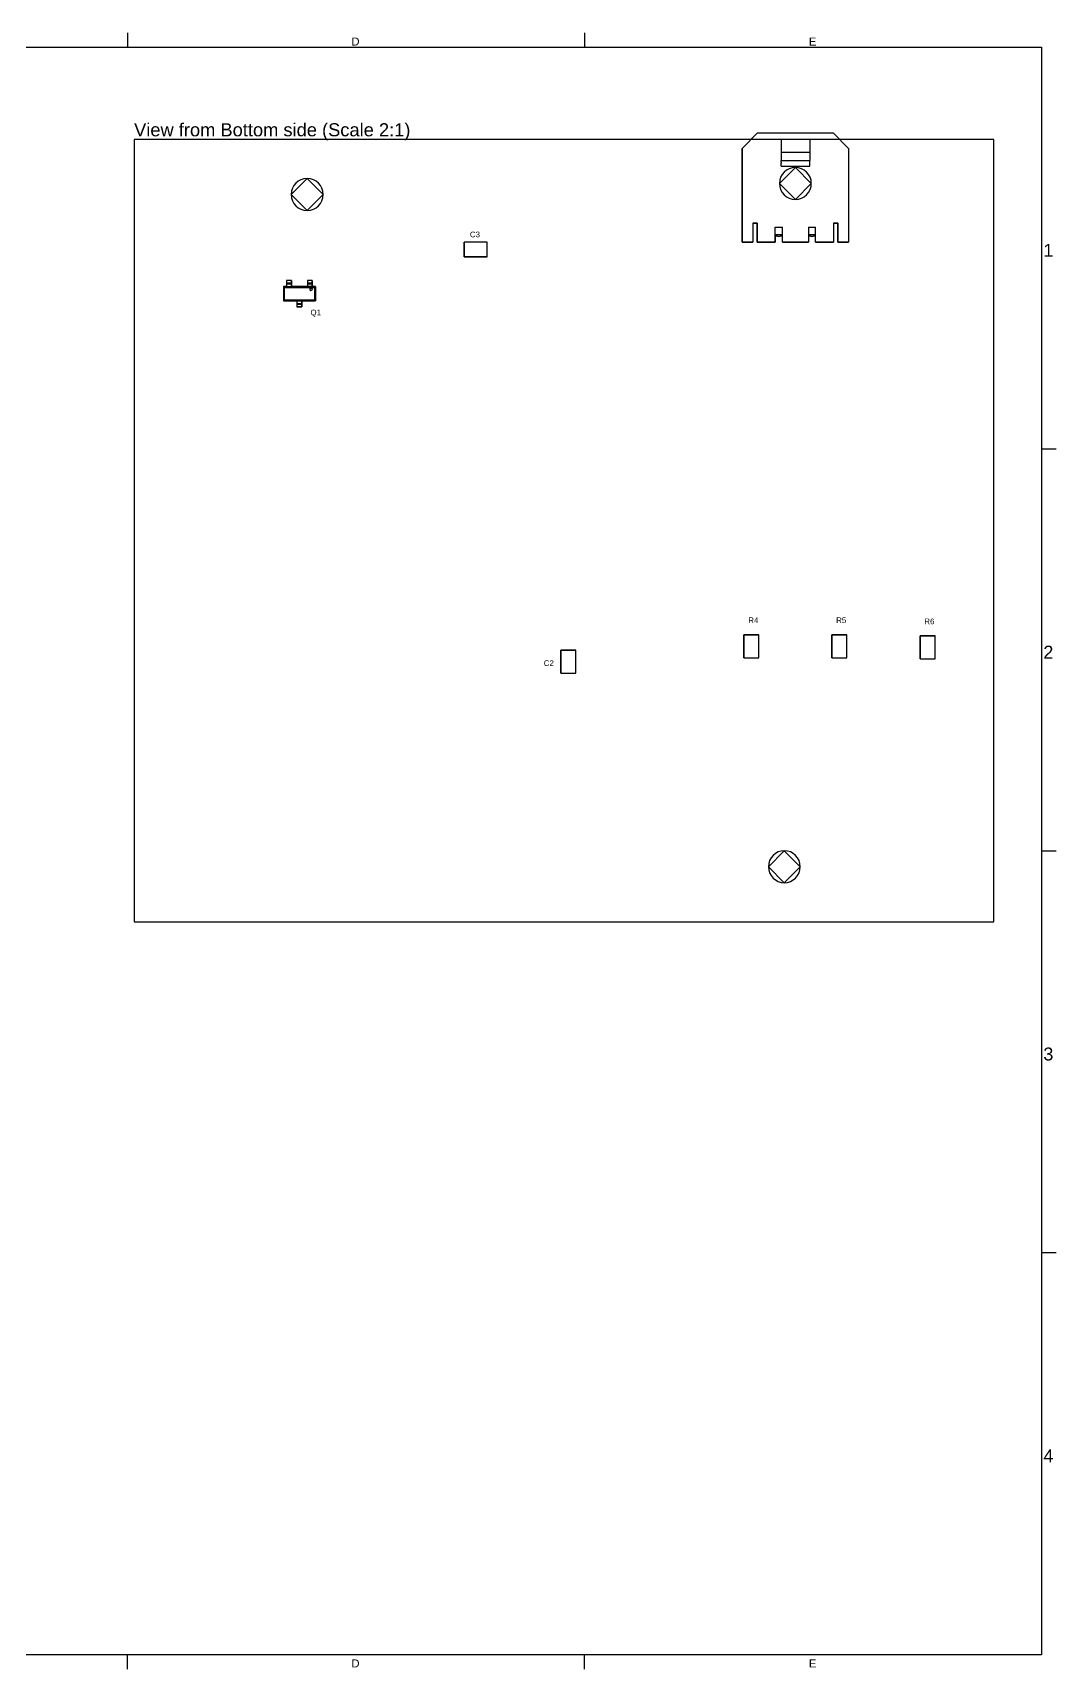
# Model space of a CAD drawing. Header units: inches. Extents: x 0 to 420, y -297 to 0.
# Drawn here: x 234.3 to 420, y -297 to 0 of the extents above; entities that cross this region are included whole.
import ezdxf

# ---------------------------------------------------------------- set-up
doc = ezdxf.new("R2010")
doc.units = ezdxf.units.IN
doc.header["$MEASUREMENT"] = 0
doc.styles.add('Arial0', font='arial.ttf', dxfattribs={"height": 2.265495})

msp = doc.modelspace()

# ---------------------------------------------------------------- linework, layer by layer
at = {"color": 18, "true_color": 0x000000}
for p, q in [((251.47, 0), (251.47, -2.65)), ((334.41, 0), (334.41, -2.65)), ((2.65, -2.65), (417.35, -2.65)), ((417.35, -2.65), (417.35, -294.35)), ((408.65, -19.35), (252.65, -19.35)), ((252.65, -19.35), (252.65, -161.35)), ((363, -20.99), (365.8, -18.19)), ((363, -20.99), (365.8, -18.19)), ((365.8, -18.19), (379.5, -18.19)), ((365.8, -18.19), (379.5, -18.19)), ((370.05, -19.29), (375.25, -19.29)), ((370.05, -19.29), (370.05, -21.69)), ((375.25, -19.29), (375.25, -21.69)), ((379.5, -18.19), (382.3, -20.99)), ((379.5, -18.19), (382.3, -20.99)), ((408.65, -161.35), (408.65, -19.35)), ((363, -37.99), (363, -20.99)), ((363, -20.99), (363, -37.99)), ((370.05, -21.69), (375.25, -21.69)), ((370.05, -21.69), (370.05, -23.19)), ((370.05, -23.19), (375.25, -23.19)), ((370.05, -23.23), (370.05, -23.19)), ((370.05, -23.33), (370.05, -23.23)), ((370.05, -23.49), (370.05, -23.33)), ((370.05, -23.49), (370.05, -23.69)), ((370.05, -23.94), (370.05, -23.69)), ((375.25, -21.69), (375.25, -23.19)), ((375.25, -23.23), (375.25, -23.19)), ((375.25, -23.33), (375.25, -23.23)), ((375.25, -23.49), (375.25, -23.33)), ((375.25, -23.69), (375.25, -23.49)), ((375.25, -23.94), (375.25, -23.69)), ((382.3, -20.99), (382.3, -37.99)), ((382.3, -20.99), (382.3, -37.99)), ((281.15, -29.35), (284.05, -26.45)), ((284.05, -26.45), (286.95, -29.35)), ((369.75, -27.35), (372.65, -24.45)), ((370.05, -24.19), (370.05, -23.94)), ((370.05, -24.19), (375.25, -24.19)), ((372.65, -24.45), (375.55, -27.35)), ((375.25, -24.19), (375.25, -23.94)), ((284.05, -32.25), (281.15, -29.35)), ((286.95, -29.35), (284.05, -32.25)), ((372.65, -30.25), (369.75, -27.35)), ((375.55, -27.35), (372.65, -30.25)), ((365.72, -34.59), (364.92, -34.59)), ((364.92, -34.59), (364.92, -37.99)), ((364.92, -34.59), (365.72, -34.59)), ((364.92, -34.59), (364.92, -37.99)), ((365.72, -37.99), (365.72, -34.59)), ((365.72, -34.59), (365.72, -37.99)), ((369.01, -35.29), (370.29, -35.29)), ((369.01, -37.99), (369.01, -35.29)), ((370.29, -37.99), (370.29, -35.29)), ((375.01, -35.29), (376.29, -35.29)), ((375.01, -35.29), (375.01, -37.99)), ((376.29, -37.99), (376.29, -35.29)), ((380.38, -34.59), (379.58, -34.59)), ((379.58, -34.59), (379.58, -37.99)), ((379.58, -34.59), (379.58, -37.99)), ((379.58, -34.59), (380.38, -34.59)), ((380.38, -37.99), (380.38, -34.59)), ((380.38, -34.59), (380.38, -37.99)), ((316.75, -38), (312.55, -38)), ((312.55, -38), (312.55, -40.7)), ((316.75, -38), (312.55, -38)), ((312.55, -40.7), (312.55, -38)), ((316.75, -40.7), (316.75, -38)), ((316.75, -40.7), (316.75, -38)), ((364.92, -37.99), (363, -37.99)), ((363, -37.99), (364.92, -37.99)), ((369.01, -37.99), (365.72, -37.99)), ((365.72, -37.99), (369.01, -37.99)), ((369.01, -36.63), (370.29, -36.63)), ((369.14, -36.88), (369.01, -36.75)), ((369.01, -36.75), (369.01, -37.99)), ((369.01, -36.75), (369.14, -36.88)), ((369.65, -37.01), (369.14, -36.88)), ((369.14, -36.88), (369.65, -37.01)), ((370.16, -36.88), (369.65, -37.01)), ((369.65, -37.01), (370.16, -36.88)), ((370.29, -36.75), (370.16, -36.88)), ((370.16, -36.88), (370.29, -36.75)), ((370.29, -37.99), (370.29, -36.75)), ((375.01, -37.99), (370.29, -37.99)), ((370.29, -37.99), (375.01, -37.99)), ((375.01, -36.63), (376.29, -36.63)), ((375.14, -36.88), (375.01, -36.75)), ((375.01, -36.75), (375.01, -37.99)), ((375.01, -36.75), (375.14, -36.88)), ((375.65, -37.01), (375.14, -36.88)), ((375.14, -36.88), (375.65, -37.01)), ((376.16, -36.88), (375.65, -37.01)), ((375.65, -37.01), (376.16, -36.88)), ((376.29, -36.75), (376.16, -36.88)), ((376.16, -36.88), (376.29, -36.75)), ((376.29, -37.99), (376.29, -36.75)), ((379.58, -37.99), (376.29, -37.99)), ((376.29, -37.99), (379.58, -37.99)), ((382.3, -37.99), (380.38, -37.99)), ((380.38, -37.99), (382.3, -37.99)), ((312.55, -40.7), (316.75, -40.7)), ((316.75, -40.7), (312.55, -40.7)), ((280.31, -46.05), (279.75, -46.05)), ((279.75, -46.05), (279.75, -48.65)), ((279.75, -46.05), (279.9, -46.21)), ((279.75, -46.05), (285.55, -46.05)), ((279.75, -46.05), (279.75, -48.65)), ((279.9, -46.21), (279.9, -48.5)), ((279.9, -46.21), (285.39, -46.21)), ((281.19, -44.95), (280.31, -44.95)), ((280.31, -44.95), (280.31, -46.05)), ((280.31, -44.95), (280.31, -45.37)), ((281.19, -44.95), (280.31, -44.95)), ((280.31, -45.37), (280.31, -45.43)), ((280.31, -45.37), (281.19, -45.37)), ((280.31, -45.43), (280.31, -45.48)), ((280.31, -45.48), (280.31, -45.52)), ((280.31, -45.52), (280.31, -45.55)), ((280.31, -45.55), (280.31, -45.55)), ((280.31, -45.55), (280.31, -45.57)), ((280.31, -45.55), (281.19, -45.55)), ((280.31, -45.57), (280.31, -45.62)), ((280.31, -45.62), (280.31, -45.69)), ((280.31, -45.69), (280.31, -45.79)), ((280.31, -45.79), (280.31, -45.91)), ((280.31, -45.91), (280.31, -46.03)), ((280.31, -46.03), (280.31, -46.05)), ((280.31, -46.03), (281.19, -46.03)), ((280.31, -46.05), (281.19, -46.05)), ((281.19, -46.05), (281.19, -44.95)), ((281.19, -44.95), (281.19, -45.37)), ((281.19, -45.37), (281.19, -45.43)), ((281.19, -45.43), (281.19, -45.48)), ((281.19, -45.48), (281.19, -45.52)), ((281.19, -45.52), (281.19, -45.55)), ((281.19, -45.55), (281.19, -45.55)), ((281.19, -45.55), (281.19, -45.57)), ((281.19, -45.57), (281.19, -45.62)), ((281.19, -45.62), (281.19, -45.69)), ((281.19, -45.69), (281.19, -45.79)), ((281.19, -45.79), (281.19, -45.91)), ((281.19, -45.91), (281.19, -46.03)), ((281.19, -46.03), (281.19, -46.05)), ((284.11, -46.05), (281.19, -46.05)), ((284.99, -44.95), (284.11, -44.95)), ((284.11, -44.95), (284.11, -46.05)), ((284.11, -44.95), (284.11, -45.37)), ((284.99, -44.95), (284.11, -44.95)), ((284.11, -45.37), (284.11, -45.43)), ((284.11, -45.37), (284.99, -45.37)), ((284.11, -45.43), (284.11, -45.48)), ((284.11, -45.48), (284.11, -45.52)), ((284.11, -45.52), (284.11, -45.55)), ((284.11, -45.55), (284.11, -45.55)), ((284.11, -45.55), (284.11, -45.57)), ((284.11, -45.55), (284.99, -45.55)), ((284.11, -45.57), (284.11, -45.62)), ((284.11, -45.62), (284.11, -45.69)), ((284.11, -45.69), (284.11, -45.79)), ((284.11, -45.79), (284.11, -45.91)), ((284.11, -45.91), (284.11, -46.03)), ((284.11, -46.03), (284.11, -46.05)), ((284.99, -46.03), (284.11, -46.03)), ((284.99, -46.05), (284.11, -46.05)), ((284.57, -46.45), (284.55, -46.5)), ((284.57, -46.45), (284.55, -46.5)), ((284.55, -46.5), (284.55, -46.55)), ((284.55, -46.5), (284.55, -46.55)), ((284.55, -46.55), (284.55, -46.61)), ((284.55, -46.55), (284.55, -46.61)), ((284.55, -46.61), (284.57, -46.65)), ((284.55, -46.61), (284.57, -46.65)), ((284.6, -46.41), (284.57, -46.45)), ((284.6, -46.41), (284.57, -46.45)), ((284.57, -46.65), (284.6, -46.7)), ((284.57, -46.65), (284.6, -46.7)), ((284.65, -46.38), (284.6, -46.41)), ((284.65, -46.38), (284.6, -46.41)), ((284.6, -46.7), (284.65, -46.73)), ((284.6, -46.7), (284.65, -46.73)), ((284.69, -46.36), (284.65, -46.38)), ((284.69, -46.36), (284.65, -46.38)), ((284.65, -46.73), (284.69, -46.75)), ((284.65, -46.73), (284.69, -46.75)), ((284.75, -46.35), (284.69, -46.36)), ((284.75, -46.35), (284.69, -46.36)), ((284.69, -46.75), (284.75, -46.75)), ((284.69, -46.75), (284.75, -46.75)), ((284.75, -46.35), (284.8, -46.36)), ((284.75, -46.35), (284.8, -46.36)), ((284.8, -46.75), (284.75, -46.75)), ((284.8, -46.75), (284.75, -46.75)), ((284.8, -46.36), (284.85, -46.38)), ((284.8, -46.36), (284.85, -46.38)), ((284.85, -46.73), (284.8, -46.75)), ((284.85, -46.73), (284.8, -46.75)), ((284.85, -46.38), (284.89, -46.41)), ((284.85, -46.38), (284.89, -46.41)), ((284.89, -46.7), (284.85, -46.73)), ((284.89, -46.7), (284.85, -46.73)), ((284.89, -46.41), (284.92, -46.45)), ((284.89, -46.41), (284.92, -46.45)), ((284.92, -46.65), (284.89, -46.7)), ((284.92, -46.65), (284.89, -46.7)), ((284.92, -46.45), (284.94, -46.5)), ((284.92, -46.45), (284.94, -46.5)), ((284.94, -46.61), (284.92, -46.65)), ((284.94, -46.61), (284.92, -46.65)), ((284.94, -46.5), (284.95, -46.55)), ((284.94, -46.5), (284.95, -46.55)), ((284.95, -46.55), (284.94, -46.61)), ((284.95, -46.55), (284.94, -46.61)), ((284.99, -46.05), (284.99, -44.95)), ((284.99, -44.95), (284.99, -45.37)), ((284.99, -45.37), (284.99, -45.43)), ((284.99, -45.43), (284.99, -45.48)), ((284.99, -45.48), (284.99, -45.52)), ((284.99, -45.52), (284.99, -45.55)), ((284.99, -45.55), (284.99, -45.55)), ((284.99, -45.55), (284.99, -45.57)), ((284.99, -45.57), (284.99, -45.62)), ((284.99, -45.62), (284.99, -45.69)), ((284.99, -45.69), (284.99, -45.79)), ((284.99, -45.79), (284.99, -45.91)), ((284.99, -45.91), (284.99, -46.03)), ((284.99, -46.03), (284.99, -46.05)), ((285.55, -46.05), (284.99, -46.05)), ((285.55, -46.05), (285.39, -46.21)), ((285.39, -46.21), (285.39, -48.5)), ((285.55, -48.65), (285.55, -46.05)), ((285.55, -46.05), (285.55, -48.65)), ((279.9, -48.5), (279.75, -48.65)), ((279.75, -48.65), (282.21, -48.65)), ((279.75, -48.65), (285.55, -48.65)), ((279.9, -48.5), (285.39, -48.5)), ((282.21, -48.65), (282.21, -49.75)), ((282.21, -48.65), (282.21, -48.67)), ((282.21, -48.65), (283.09, -48.65)), ((282.21, -48.67), (282.21, -48.8)), ((282.21, -48.67), (283.09, -48.67)), ((282.21, -48.8), (282.21, -48.91)), ((282.21, -48.91), (282.21, -49.01)), ((282.21, -49.01), (282.21, -49.09)), ((282.21, -49.09), (282.21, -49.14)), ((282.21, -49.14), (282.21, -49.15)), ((282.21, -49.15), (282.21, -49.16)), ((282.21, -49.15), (283.09, -49.15)), ((282.21, -49.16), (282.21, -49.19)), ((282.21, -49.19), (282.21, -49.23)), ((282.21, -49.23), (282.21, -49.28)), ((282.21, -49.28), (282.21, -49.34)), ((282.21, -49.34), (282.21, -49.75)), ((283.09, -49.34), (282.21, -49.34)), ((282.21, -49.75), (283.09, -49.75)), ((283.09, -49.75), (282.21, -49.75)), ((283.09, -49.75), (283.09, -48.65)), ((283.09, -48.65), (285.55, -48.65)), ((283.09, -48.65), (283.09, -48.67)), ((283.09, -48.67), (283.09, -48.8)), ((283.09, -48.8), (283.09, -48.91)), ((283.09, -48.91), (283.09, -49.01)), ((283.09, -49.01), (283.09, -49.09)), ((283.09, -49.09), (283.09, -49.14)), ((283.09, -49.14), (283.09, -49.15)), ((283.09, -49.15), (283.09, -49.16)), ((283.09, -49.16), (283.09, -49.19)), ((283.09, -49.19), (283.09, -49.23)), ((283.09, -49.23), (283.09, -49.28)), ((283.09, -49.28), (283.09, -49.34)), ((283.09, -49.34), (283.09, -49.75)), ((285.39, -48.5), (285.55, -48.65)), ((420, -75.57), (417.35, -75.57)), ((366, -109.25), (363.3, -109.25)), ((363.3, -109.25), (363.3, -113.45)), ((363.3, -109.25), (366, -109.25)), ((363.3, -113.45), (363.3, -109.25)), ((366, -113.45), (366, -109.25)), ((366, -113.45), (366, -109.25)), ((382, -109.25), (379.3, -109.25)), ((379.3, -109.25), (379.3, -113.45)), ((379.3, -109.25), (382, -109.25)), ((379.3, -113.45), (379.3, -109.25)), ((382, -113.45), (382, -109.25)), ((382, -113.45), (382, -109.25)), ((398, -109.45), (395.3, -109.45)), ((395.3, -109.45), (395.3, -113.65)), ((395.3, -109.45), (398, -109.45)), ((395.3, -113.65), (395.3, -109.45)), ((398, -113.65), (398, -109.45)), ((398, -113.65), (398, -109.45)), ((332.8, -112.05), (330.1, -112.05)), ((330.1, -112.05), (330.1, -116.25)), ((330.1, -112.05), (332.8, -112.05)), ((330.1, -116.25), (330.1, -112.05)), ((332.8, -116.25), (332.8, -112.05)), ((332.8, -116.25), (332.8, -112.05)), ((363.3, -113.45), (366, -113.45)), ((363.3, -113.45), (366, -113.45)), ((379.3, -113.45), (382, -113.45)), ((379.3, -113.45), (382, -113.45)), ((395.3, -113.65), (398, -113.65)), ((395.3, -113.65), (398, -113.65)), ((330.1, -116.25), (332.8, -116.25)), ((330.1, -116.25), (332.8, -116.25)), ((367.75, -151.35), (370.65, -148.45)), ((370.65, -148.45), (373.55, -151.35)), ((370.65, -154.25), (367.75, -151.35)), ((373.55, -151.35), (370.65, -154.25)), ((420, -148.5), (417.35, -148.5)), ((252.65, -161.35), (408.65, -161.35)), ((420, -221.43), (417.35, -221.43)), ((417.35, -294.35), (2.65, -294.35)), ((251.47, -297), (251.47, -294.35)), ((334.41, -297), (334.41, -294.35))]:
    msp.add_line(p, q, dxfattribs=at)
at = {"color": 7, "true_color": 0xffffff}
for p, q in [((363, -20.99), (365.8, -18.19)), ((363, -20.99), (365.8, -18.19)), ((365.8, -18.19), (379.5, -18.19)), ((365.8, -18.19), (379.5, -18.19)), ((370.05, -19.29), (375.25, -19.29)), ((370.05, -19.29), (370.05, -21.69)), ((375.25, -19.29), (375.25, -21.69)), ((379.5, -18.19), (382.3, -20.99)), ((379.5, -18.19), (382.3, -20.99)), ((363, -37.99), (363, -20.99)), ((363, -20.99), (363, -37.99)), ((370.05, -21.69), (375.25, -21.69)), ((370.05, -21.69), (370.05, -23.19)), ((370.05, -23.19), (375.25, -23.19)), ((370.05, -23.23), (370.05, -23.19)), ((370.05, -23.33), (370.05, -23.23)), ((370.05, -23.49), (370.05, -23.33)), ((370.05, -23.49), (370.05, -23.69)), ((370.05, -23.94), (370.05, -23.69)), ((375.25, -21.69), (375.25, -23.19)), ((375.25, -23.23), (375.25, -23.19)), ((375.25, -23.33), (375.25, -23.23)), ((375.25, -23.49), (375.25, -23.33)), ((375.25, -23.69), (375.25, -23.49)), ((375.25, -23.94), (375.25, -23.69)), ((382.3, -20.99), (382.3, -37.99)), ((382.3, -20.99), (382.3, -37.99)), ((370.05, -24.19), (370.05, -23.94)), ((370.05, -24.19), (375.25, -24.19)), ((375.25, -24.19), (375.25, -23.94)), ((365.72, -34.59), (364.92, -34.59)), ((364.92, -34.59), (364.92, -37.99)), ((364.92, -34.59), (365.72, -34.59)), ((364.92, -34.59), (364.92, -37.99)), ((365.72, -37.99), (365.72, -34.59)), ((365.72, -34.59), (365.72, -37.99)), ((369.01, -35.29), (370.29, -35.29)), ((369.01, -37.99), (369.01, -35.29)), ((370.29, -37.99), (370.29, -35.29)), ((375.01, -35.29), (376.29, -35.29)), ((375.01, -35.29), (375.01, -37.99)), ((376.29, -37.99), (376.29, -35.29)), ((380.38, -34.59), (379.58, -34.59)), ((379.58, -34.59), (379.58, -37.99)), ((379.58, -34.59), (379.58, -37.99)), ((379.58, -34.59), (380.38, -34.59)), ((380.38, -37.99), (380.38, -34.59)), ((380.38, -34.59), (380.38, -37.99)), ((316.75, -38), (312.55, -38)), ((312.55, -38), (312.55, -40.7)), ((316.75, -38), (312.55, -38)), ((312.55, -40.7), (312.55, -38)), ((316.75, -40.7), (316.75, -38)), ((316.75, -40.7), (316.75, -38)), ((364.92, -37.99), (363, -37.99)), ((363, -37.99), (364.92, -37.99)), ((369.01, -37.99), (365.72, -37.99)), ((365.72, -37.99), (369.01, -37.99)), ((369.01, -36.63), (370.29, -36.63)), ((369.14, -36.88), (369.01, -36.75)), ((369.01, -36.75), (369.01, -37.99)), ((369.01, -36.75), (369.14, -36.88)), ((369.65, -37.01), (369.14, -36.88)), ((369.14, -36.88), (369.65, -37.01)), ((370.16, -36.88), (369.65, -37.01)), ((369.65, -37.01), (370.16, -36.88)), ((370.29, -36.75), (370.16, -36.88)), ((370.16, -36.88), (370.29, -36.75)), ((370.29, -37.99), (370.29, -36.75)), ((375.01, -37.99), (370.29, -37.99)), ((370.29, -37.99), (375.01, -37.99)), ((375.01, -36.63), (376.29, -36.63)), ((375.14, -36.88), (375.01, -36.75)), ((375.01, -36.75), (375.01, -37.99)), ((375.01, -36.75), (375.14, -36.88)), ((375.65, -37.01), (375.14, -36.88)), ((375.14, -36.88), (375.65, -37.01)), ((376.16, -36.88), (375.65, -37.01)), ((375.65, -37.01), (376.16, -36.88)), ((376.29, -36.75), (376.16, -36.88)), ((376.16, -36.88), (376.29, -36.75)), ((376.29, -37.99), (376.29, -36.75)), ((379.58, -37.99), (376.29, -37.99)), ((376.29, -37.99), (379.58, -37.99)), ((382.3, -37.99), (380.38, -37.99)), ((380.38, -37.99), (382.3, -37.99)), ((312.55, -40.7), (316.75, -40.7)), ((316.75, -40.7), (312.55, -40.7)), ((280.31, -46.05), (279.75, -46.05)), ((279.75, -46.05), (279.75, -48.65)), ((279.75, -46.05), (279.9, -46.21)), ((279.75, -46.05), (285.55, -46.05)), ((279.75, -46.05), (279.75, -48.65)), ((279.9, -46.21), (279.9, -48.5)), ((279.9, -46.21), (285.39, -46.21)), ((281.19, -44.95), (280.31, -44.95)), ((280.31, -44.95), (280.31, -46.05)), ((280.31, -44.95), (280.31, -45.37)), ((281.19, -44.95), (280.31, -44.95)), ((280.31, -45.37), (280.31, -45.43)), ((280.31, -45.37), (281.19, -45.37)), ((280.31, -45.43), (280.31, -45.48)), ((280.31, -45.48), (280.31, -45.52)), ((280.31, -45.52), (280.31, -45.55)), ((280.31, -45.55), (280.31, -45.55)), ((280.31, -45.55), (280.31, -45.57)), ((280.31, -45.55), (281.19, -45.55)), ((280.31, -45.57), (280.31, -45.62)), ((280.31, -45.62), (280.31, -45.69)), ((280.31, -45.69), (280.31, -45.79)), ((280.31, -45.79), (280.31, -45.91)), ((280.31, -45.91), (280.31, -46.03)), ((280.31, -46.03), (280.31, -46.05)), ((280.31, -46.03), (281.19, -46.03)), ((280.31, -46.05), (281.19, -46.05)), ((281.19, -46.05), (281.19, -44.95)), ((281.19, -44.95), (281.19, -45.37)), ((281.19, -45.37), (281.19, -45.43)), ((281.19, -45.43), (281.19, -45.48)), ((281.19, -45.48), (281.19, -45.52)), ((281.19, -45.52), (281.19, -45.55)), ((281.19, -45.55), (281.19, -45.55)), ((281.19, -45.55), (281.19, -45.57)), ((281.19, -45.57), (281.19, -45.62)), ((281.19, -45.62), (281.19, -45.69)), ((281.19, -45.69), (281.19, -45.79)), ((281.19, -45.79), (281.19, -45.91)), ((281.19, -45.91), (281.19, -46.03)), ((281.19, -46.03), (281.19, -46.05)), ((284.11, -46.05), (281.19, -46.05)), ((284.99, -44.95), (284.11, -44.95)), ((284.11, -44.95), (284.11, -46.05)), ((284.11, -44.95), (284.11, -45.37)), ((284.99, -44.95), (284.11, -44.95)), ((284.11, -45.37), (284.11, -45.43)), ((284.11, -45.37), (284.99, -45.37)), ((284.11, -45.43), (284.11, -45.48)), ((284.11, -45.48), (284.11, -45.52)), ((284.11, -45.52), (284.11, -45.55)), ((284.11, -45.55), (284.11, -45.55)), ((284.11, -45.55), (284.11, -45.57)), ((284.11, -45.55), (284.99, -45.55)), ((284.11, -45.57), (284.11, -45.62)), ((284.11, -45.62), (284.11, -45.69)), ((284.11, -45.69), (284.11, -45.79)), ((284.11, -45.79), (284.11, -45.91)), ((284.11, -45.91), (284.11, -46.03)), ((284.11, -46.03), (284.11, -46.05)), ((284.99, -46.03), (284.11, -46.03)), ((284.99, -46.05), (284.11, -46.05)), ((284.57, -46.45), (284.55, -46.5)), ((284.57, -46.45), (284.55, -46.5)), ((284.55, -46.5), (284.55, -46.55)), ((284.55, -46.5), (284.55, -46.55)), ((284.55, -46.55), (284.55, -46.61)), ((284.55, -46.55), (284.55, -46.61)), ((284.55, -46.61), (284.57, -46.65)), ((284.55, -46.61), (284.57, -46.65)), ((284.6, -46.41), (284.57, -46.45)), ((284.6, -46.41), (284.57, -46.45)), ((284.57, -46.65), (284.6, -46.7)), ((284.57, -46.65), (284.6, -46.7)), ((284.65, -46.38), (284.6, -46.41)), ((284.65, -46.38), (284.6, -46.41)), ((284.6, -46.7), (284.65, -46.73)), ((284.6, -46.7), (284.65, -46.73)), ((284.69, -46.36), (284.65, -46.38)), ((284.69, -46.36), (284.65, -46.38)), ((284.65, -46.73), (284.69, -46.75)), ((284.65, -46.73), (284.69, -46.75)), ((284.75, -46.35), (284.69, -46.36)), ((284.75, -46.35), (284.69, -46.36)), ((284.69, -46.75), (284.75, -46.75)), ((284.69, -46.75), (284.75, -46.75)), ((284.75, -46.35), (284.8, -46.36)), ((284.75, -46.35), (284.8, -46.36)), ((284.8, -46.75), (284.75, -46.75)), ((284.8, -46.75), (284.75, -46.75)), ((284.8, -46.36), (284.85, -46.38)), ((284.8, -46.36), (284.85, -46.38)), ((284.85, -46.73), (284.8, -46.75)), ((284.85, -46.73), (284.8, -46.75)), ((284.85, -46.38), (284.89, -46.41)), ((284.85, -46.38), (284.89, -46.41)), ((284.89, -46.7), (284.85, -46.73)), ((284.89, -46.7), (284.85, -46.73)), ((284.89, -46.41), (284.92, -46.45)), ((284.89, -46.41), (284.92, -46.45)), ((284.92, -46.65), (284.89, -46.7)), ((284.92, -46.65), (284.89, -46.7)), ((284.92, -46.45), (284.94, -46.5)), ((284.92, -46.45), (284.94, -46.5)), ((284.94, -46.61), (284.92, -46.65)), ((284.94, -46.61), (284.92, -46.65)), ((284.94, -46.5), (284.95, -46.55)), ((284.94, -46.5), (284.95, -46.55)), ((284.95, -46.55), (284.94, -46.61)), ((284.95, -46.55), (284.94, -46.61)), ((284.99, -46.05), (284.99, -44.95)), ((284.99, -44.95), (284.99, -45.37)), ((284.99, -45.37), (284.99, -45.43)), ((284.99, -45.43), (284.99, -45.48)), ((284.99, -45.48), (284.99, -45.52)), ((284.99, -45.52), (284.99, -45.55)), ((284.99, -45.55), (284.99, -45.55)), ((284.99, -45.55), (284.99, -45.57)), ((284.99, -45.57), (284.99, -45.62)), ((284.99, -45.62), (284.99, -45.69)), ((284.99, -45.69), (284.99, -45.79)), ((284.99, -45.79), (284.99, -45.91)), ((284.99, -45.91), (284.99, -46.03)), ((284.99, -46.03), (284.99, -46.05)), ((285.55, -46.05), (284.99, -46.05)), ((285.55, -46.05), (285.39, -46.21)), ((285.39, -46.21), (285.39, -48.5)), ((285.55, -48.65), (285.55, -46.05)), ((285.55, -46.05), (285.55, -48.65)), ((279.9, -48.5), (279.75, -48.65)), ((279.75, -48.65), (282.21, -48.65)), ((279.75, -48.65), (285.55, -48.65)), ((279.9, -48.5), (285.39, -48.5)), ((282.21, -48.65), (282.21, -49.75)), ((282.21, -48.65), (282.21, -48.67)), ((282.21, -48.65), (283.09, -48.65)), ((282.21, -48.67), (282.21, -48.8)), ((282.21, -48.67), (283.09, -48.67)), ((282.21, -48.8), (282.21, -48.91)), ((282.21, -48.91), (282.21, -49.01)), ((282.21, -49.01), (282.21, -49.09)), ((282.21, -49.09), (282.21, -49.14)), ((282.21, -49.14), (282.21, -49.15)), ((282.21, -49.15), (282.21, -49.16)), ((282.21, -49.15), (283.09, -49.15)), ((282.21, -49.16), (282.21, -49.19)), ((282.21, -49.19), (282.21, -49.23)), ((282.21, -49.23), (282.21, -49.28)), ((282.21, -49.28), (282.21, -49.34)), ((282.21, -49.34), (282.21, -49.75)), ((283.09, -49.34), (282.21, -49.34)), ((282.21, -49.75), (283.09, -49.75)), ((283.09, -49.75), (282.21, -49.75)), ((283.09, -49.75), (283.09, -48.65)), ((283.09, -48.65), (285.55, -48.65)), ((283.09, -48.65), (283.09, -48.67)), ((283.09, -48.67), (283.09, -48.8)), ((283.09, -48.8), (283.09, -48.91)), ((283.09, -48.91), (283.09, -49.01)), ((283.09, -49.01), (283.09, -49.09)), ((283.09, -49.09), (283.09, -49.14)), ((283.09, -49.14), (283.09, -49.15)), ((283.09, -49.15), (283.09, -49.16)), ((283.09, -49.16), (283.09, -49.19)), ((283.09, -49.19), (283.09, -49.23)), ((283.09, -49.23), (283.09, -49.28)), ((283.09, -49.28), (283.09, -49.34)), ((283.09, -49.34), (283.09, -49.75)), ((285.39, -48.5), (285.55, -48.65)), ((366, -109.25), (363.3, -109.25)), ((363.3, -109.25), (363.3, -113.45)), ((363.3, -109.25), (366, -109.25)), ((363.3, -113.45), (363.3, -109.25)), ((366, -113.45), (366, -109.25)), ((366, -113.45), (366, -109.25)), ((382, -109.25), (379.3, -109.25)), ((379.3, -109.25), (379.3, -113.45)), ((379.3, -109.25), (382, -109.25)), ((379.3, -113.45), (379.3, -109.25)), ((382, -113.45), (382, -109.25)), ((382, -113.45), (382, -109.25)), ((398, -109.45), (395.3, -109.45)), ((395.3, -109.45), (395.3, -113.65)), ((395.3, -109.45), (398, -109.45)), ((395.3, -113.65), (395.3, -109.45)), ((398, -113.65), (398, -109.45)), ((398, -113.65), (398, -109.45)), ((332.8, -112.05), (330.1, -112.05)), ((330.1, -112.05), (330.1, -116.25)), ((330.1, -112.05), (332.8, -112.05)), ((330.1, -116.25), (330.1, -112.05)), ((332.8, -116.25), (332.8, -112.05)), ((332.8, -116.25), (332.8, -112.05)), ((363.3, -113.45), (366, -113.45)), ((363.3, -113.45), (366, -113.45)), ((379.3, -113.45), (382, -113.45)), ((379.3, -113.45), (382, -113.45)), ((395.3, -113.65), (398, -113.65)), ((395.3, -113.65), (398, -113.65)), ((330.1, -116.25), (332.8, -116.25)), ((330.1, -116.25), (332.8, -116.25))]:
    msp.add_line(p, q, dxfattribs=at)
at = {"color": 18, "true_color": 0x000000}
for centre, start, end in [((284.05, -29.35), 90, 180), ((284.05, -29.35), 0, 90), ((372.65, -27.35), 90, 180), ((372.65, -27.35), 0, 90), ((284.05, -29.35), 180, 270), ((284.05, -29.35), 270, 0), ((372.65, -27.35), 180, 270), ((372.65, -27.35), 270, 0), ((370.65, -151.35), 90, 180), ((370.65, -151.35), 0, 90), ((370.65, -151.35), 180, 270), ((370.65, -151.35), 270, 0)]:
    msp.add_arc(centre, 2.9, start, end, dxfattribs=at)

# ---------------------------------------------------------------- texts
at = {"color": 18, "true_color": 0x000000, "style": 'Arial0'}
for s, height, p in [('D', 1.45, (292.1, -2.32)), ('E', 1.45, (375.11, -2.32)), ('View from Bottom side (Scale 2:1)', 2.375, (252.65, -18.8)), ('C3', 1.026, (313.59, -37.12)), ('1', 2.34, (417.66, -40.66)), ('Q1', 1.026, (284.66, -51.28)), ('R4', 1.026, (364.11, -107.14)), ('R5', 1.026, (380.06, -107.14)), ('R6', 1.026, (396.06, -107.34)), ('2', 2.34, (417.66, -113.59)), ('C2', 1.026, (326.99, -114.92)), ('3', 2.34, (417.66, -186.51)), ('4', 2.34, (417.66, -259.44)), ('D', 1.45, (292.1, -296.67)), ('E', 1.45, (375.11, -296.67))]:
    msp.add_text(s, height=height, dxfattribs=at).set_placement(p)

doc.saveas('drawing.dxf')
